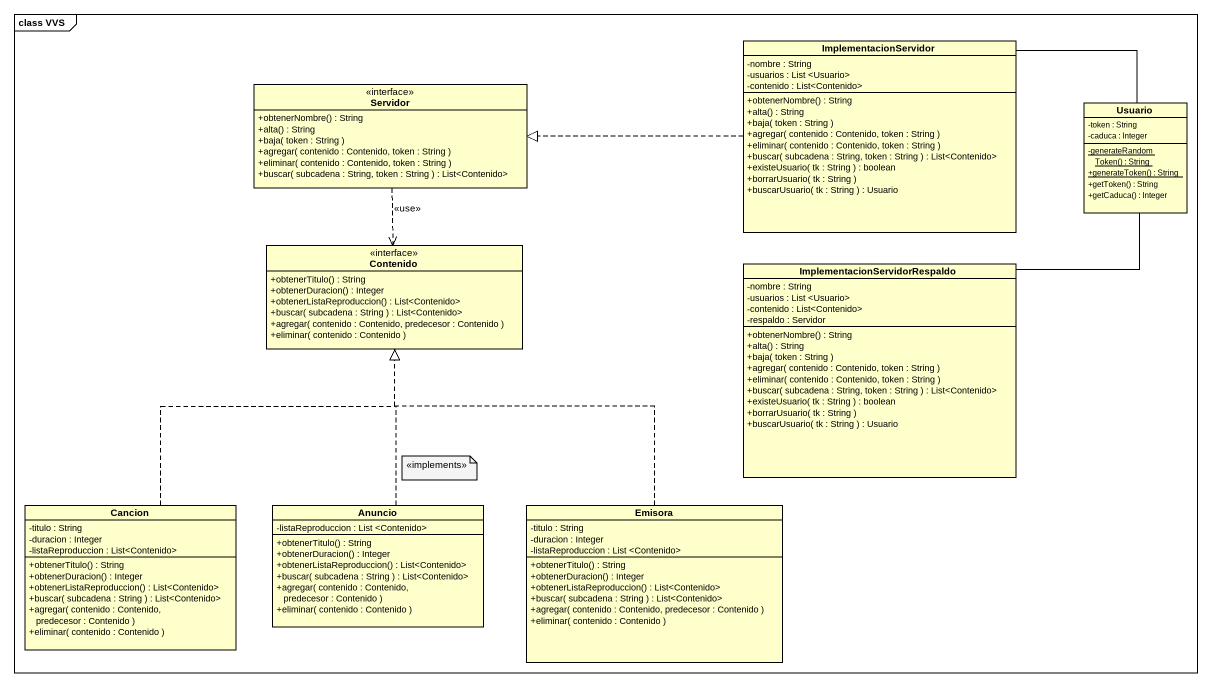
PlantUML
@startuml
mainframe class VVS
hide circle
hide empty members
skinparam classAttributeIconSize 0
class ImplementacionServidor {
  -nombre : String
  -usuarios : List <Usuario>
  -contenido : List<Contenido>
  +obtenerNombre() : String
  +alta() : String
  +baja( token : String )
  +agregar( contenido : Contenido, token : String )
  +eliminar( contenido : Contenido, token : String )
  +buscar( subcadena : String, token : String ) : List<Contenido>
  +existeUsuario( tk : String ) : boolean
  +borrarUsuario( tk : String )
  +buscarUsuario( tk : String ) : Usuario
}
interface Servidor {
  +obtenerNombre() : String
  +alta() : String
  +baja( token : String )
  +agregar( contenido : Contenido, token : String )
  +eliminar( contenido : Contenido, token : String )
  +buscar( subcadena : String, token : String ) : List<Contenido>
}
class Usuario {
  -token : String
  -caduca : Integer
  {static} -generateRandomToken() : String
  {static} +generateToken() : String
  +getToken() : String
  +getCaduca() : Integer
}
interface Contenido {
  +obtenerTitulo() : String
  +obtenerDuracion() : Integer
  +obtenerListaReproduccion() : List<Contenido>
  +buscar( subcadena : String ) : List<Contenido>
  +agregar( contenido : Contenido, predecesor : Contenido )
  +eliminar( contenido : Contenido )
}
class "ImplementacionServidorRespaldo" as ImplementacionServidorRespal {
  -nombre : String
  -usuarios : List <Usuario>
  -contenido : List<Contenido>
  -respaldo : Servidor
  +obtenerNombre() : String
  +alta() : String
  +baja( token : String )
  +agregar( contenido : Contenido, token : String )
  +eliminar( contenido : Contenido, token : String )
  +buscar( subcadena : String, token : String ) : List<Contenido>
  +existeUsuario( tk : String ) : boolean
  +borrarUsuario( tk : String )
  +buscarUsuario( tk : String ) : Usuario
}
class Cancion {
  -titulo : String
  -duracion : Integer
  -listaReproduccion : List<Contenido>
  +obtenerTitulo() : String
  +obtenerDuracion() : Integer
  +obtenerListaReproduccion() : List<Contenido>
  +buscar( subcadena : String ) : List<Contenido>
  +agregar( contenido : Contenido, predecesor : Contenido )
  +eliminar( contenido : Contenido )
}
class Anuncio {
  -listaReproduccion : List <Contenido>
  +obtenerTitulo() : String
  +obtenerDuracion() : Integer
  +obtenerListaReproduccion() : List<Contenido>
  +buscar( subcadena : String ) : List<Contenido>
  +agregar( contenido : Contenido, predecesor : Contenido )
  +eliminar( contenido : Contenido )
}
class Emisora {
  -titulo : String
  -duracion : Integer
  -listaReproduccion : List <Contenido>
  +obtenerTitulo() : String
  +obtenerDuracion() : Integer
  +obtenerListaReproduccion() : List<Contenido>
  +buscar( subcadena : String ) : List<Contenido>
  +agregar( contenido : Contenido, predecesor : Contenido )
  +eliminar( contenido : Contenido )
}
ImplementacionServidor .left.|> Servidor
ImplementacionServidor -right- Usuario
Servidor ..> Contenido : <<use>>
Usuario -- ImplementacionServidorRespal
Cancion .up.|> Contenido
Anuncio .up.|> Contenido
Emisora .up.|> Contenido
note as N1
  <<implements>>
end note
@enduml
